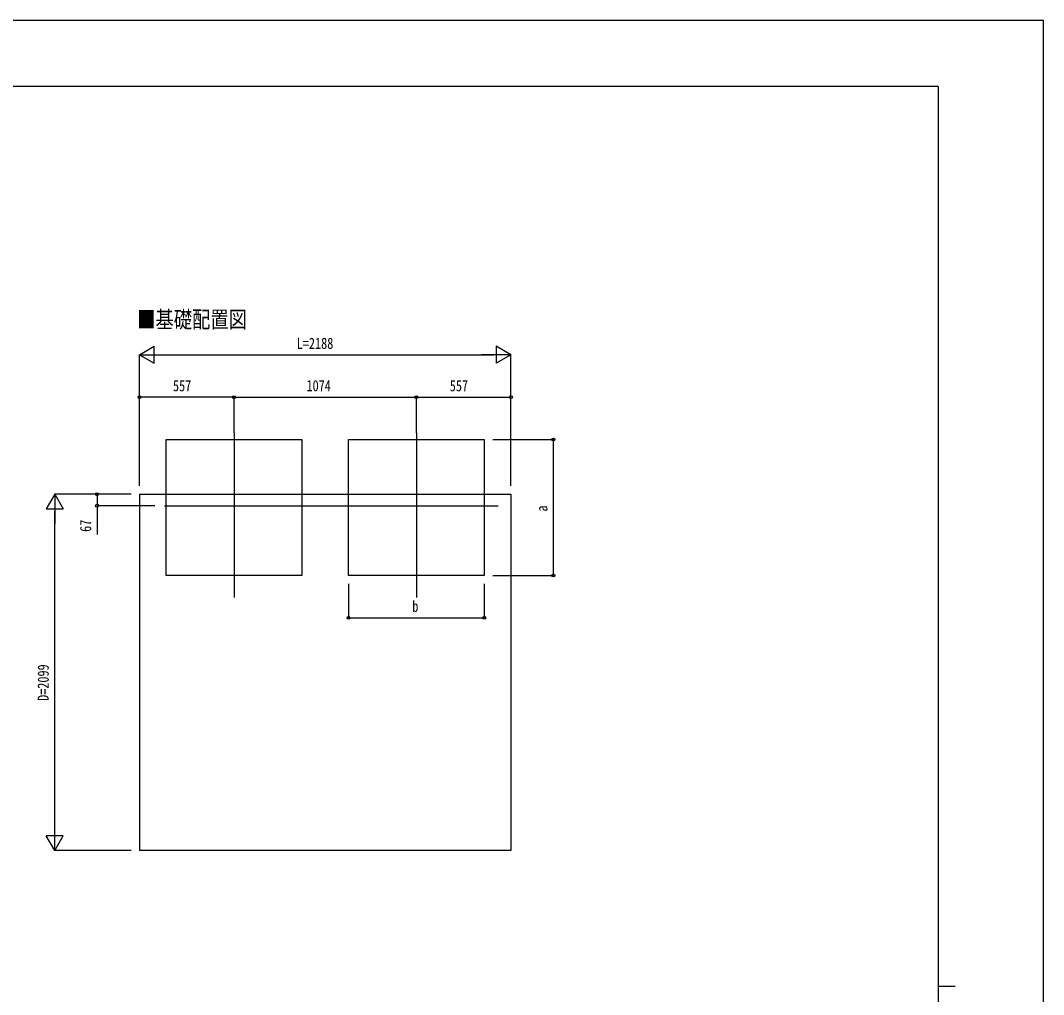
# Model space of a CAD drawing. Units: millimetres, scale not verified. Extents: x -8410 to 8410, y -5940 to 5940.
# Drawn here: x 2383 to 8410, y 200 to 5940 of the extents above; entities that cross this region are included whole.
import ezdxf
from ezdxf.enums import TextEntityAlignment as Align

# ---------------------------------------------------------------- set-up
doc = ezdxf.new("R2010")
doc.units = ezdxf.units.MM
doc.header["$LTSCALE"] = 30
for name, color, linetype in [('0-2_USER1', 3, 'Continuous'), ('0-3_YKK_12', 2, 'Continuous'), ('0-5_YKK_A1', 4, 'Continuous'), ('0-6_YKK_D', 6, 'Continuous'), ('0-7_YKK_ZWAK', 7, 'Continuous')]:
    doc.layers.add(name, color=color, linetype=linetype)
doc.styles.add('ＭＳ ゴシック', font='')
doc.styles.get('ＭＳ ゴシック').set_extended_font_data('MS Gothic')

msp = doc.modelspace()

# ---------------------------------------------------------------- linework, layer by layer
at = {"layer": '0-3_YKK_12'}
for p, q in [((3641.14, 3509.93), (3641.14, 2539.76)), ((4715.14, 3509.93), (4715.14, 2539.76)), ((3232.18, 3080.65), (5196.28, 3080.65))]:
    msp.add_line(p, q, dxfattribs=at)
at = {"layer": '0-5_YKK_A1'}
for p, q in [((3084.14, 3147.65), (5272.14, 3147.65)), ((3084.14, 3147.65), (3084.14, 1048.65)), ((5272.14, 3147.65), (5272.14, 1048.65)), ((5272.14, 1048.65), (3084.14, 1048.65))]:
    msp.add_line(p, q, dxfattribs=at)
for points in [[(4041.14, 2669.85), (3241.14, 2669.85), (3241.14, 3469.85), (4041.14, 3469.85)], [(5115.14, 2669.85), (4315.14, 2669.85), (4315.14, 3469.85), (5115.14, 3469.85)]]:
    msp.add_lwpolyline(points, close=True, dxfattribs=at)
at = {"layer": '0-6_YKK_D'}
for p, q in [((3084.14, 3969.85), (3170.75, 4019.85)), ((3170.75, 3919.85), (3170.75, 4019.85)), ((5272.14, 3969.85), (5185.54, 4019.85)), ((5185.54, 4019.85), (5185.54, 3919.85)), ((3084.14, 3197.65), (3084.14, 3970.85)), ((3084.14, 3969.85), (3170.75, 3919.85)), ((3084.14, 3969.85), (3257.35, 3969.85)), ((3184.14, 3969.85), (5172.14, 3969.85)), ((5272.14, 3969.85), (5098.94, 3969.85)), ((5272.14, 3969.85), (5185.54, 3919.85)), ((5272.14, 3197.65), (5272.14, 3970.85)), ((3084.14, 3197.65), (3084.14, 3720.85)), ((3641.14, 3719.85), (3084.14, 3719.85)), ((3641.14, 3509.93), (3641.14, 3720.85)), ((3641.14, 3509.93), (3641.14, 3720.85)), ((3641.14, 3719.85), (4715.14, 3719.85)), ((4715.14, 3509.93), (4715.14, 3720.85)), ((4715.14, 3509.93), (4715.14, 3720.85)), ((4715.14, 3719.85), (5272.14, 3719.85)), ((5272.14, 3197.65), (5272.14, 3720.85)), ((5165.14, 3469.85), (5523.14, 3469.85)), ((5522.14, 2669.85), (5522.14, 3469.85)), ((2584.14, 3147.65), (2534.14, 3061.04)), ((3034.14, 3147.65), (2583.14, 3147.65)), ((2584.14, 3147.65), (2634.14, 3061.04)), ((2584.14, 3147.65), (2584.14, 2974.44)), ((3034.14, 3147.65), (2833.14, 3147.65)), ((3174.7, 3080.65), (2833.14, 3080.65)), ((2534.14, 3061.04), (2634.14, 3061.04)), ((2584.14, 1148.65), (2584.14, 3047.65)), ((5165.14, 2669.85), (5523.14, 2669.85)), ((4315.14, 2619.85), (4315.14, 2418.85)), ((5115.14, 2620.83), (5115.14, 2418.85)), ((4315.14, 2419.85), (5115.14, 2419.85)), ((2584.14, 1048.65), (2584.14, 1221.85)), ((2584.14, 1048.65), (2534.14, 1135.25)), ((2634.14, 1135.25), (2534.14, 1135.25)), ((2584.14, 1048.65), (2634.14, 1135.25)), ((3034.14, 1048.65), (2583.14, 1048.65))]:
    msp.add_line(p, q, dxfattribs=at)
msp.add_lwpolyline([(2834.14, 3147.65), (2834.14, 3080.65), (2834.14, 2911.05)], dxfattribs=at)
for centre in [(3084.14, 3719.85), (3641.14, 3719.85), (3641.14, 3719.85), (4715.14, 3719.85), (4715.14, 3719.85), (5272.14, 3719.85), (5522.14, 3469.85), (2834.14, 3147.65), (2834.14, 3080.65), (5522.14, 2669.85), (4315.14, 2419.85), (5115.14, 2419.85)]:
    msp.add_circle(centre, 8.5, dxfattribs=at)
at = {"layer": '0-7_YKK_ZWAK'}
for p, q in [((7790.04, 5550), (-7809.96, 5550)), ((7790.04, 5550), (7790.04, -5050)), ((7790.04, 250), (7890.04, 250))]:
    msp.add_line(p, q, dxfattribs=at)
msp.add_lwpolyline([(-8410, -5940), (8410, -5940), (8410, 5940), (-8410, 5940)], close=True, dxfattribs=at)

# ---------------------------------------------------------------- texts
at = {"layer": '0-2_USER1', "style": 'ＭＳ ゴシック', "width": 0.8}
msp.add_text('■基礎配置図', height=98.97, dxfattribs=at).set_placement((3069.6, 4099), align=Align.BOTTOM_LEFT)
at = {"layer": '0-6_YKK_D', "style": 'ＭＳ ゴシック', "width": 0.8}
for s, p in [('L=2188', (4010.14, 3984.85)), ('557', (3281.04, 3734.85)), ('1074', (4067.74, 3734.85)), ('557', (4912.04, 3734.85)), ('b', (4691.14, 2434.85))]:
    msp.add_text(s, height=65.98, dxfattribs=at).set_placement(p, align=Align.BOTTOM_LEFT)
for s, p in [('a', (5507.14, 3045.85)), ('67', (2819.14, 2926.05)), ('D=2099', (2569.14, 1930.15))]:
    msp.add_text(s, height=65.98, rotation=90, dxfattribs=at).set_placement(p, align=Align.BOTTOM_LEFT)

doc.saveas('drawing.dxf')
